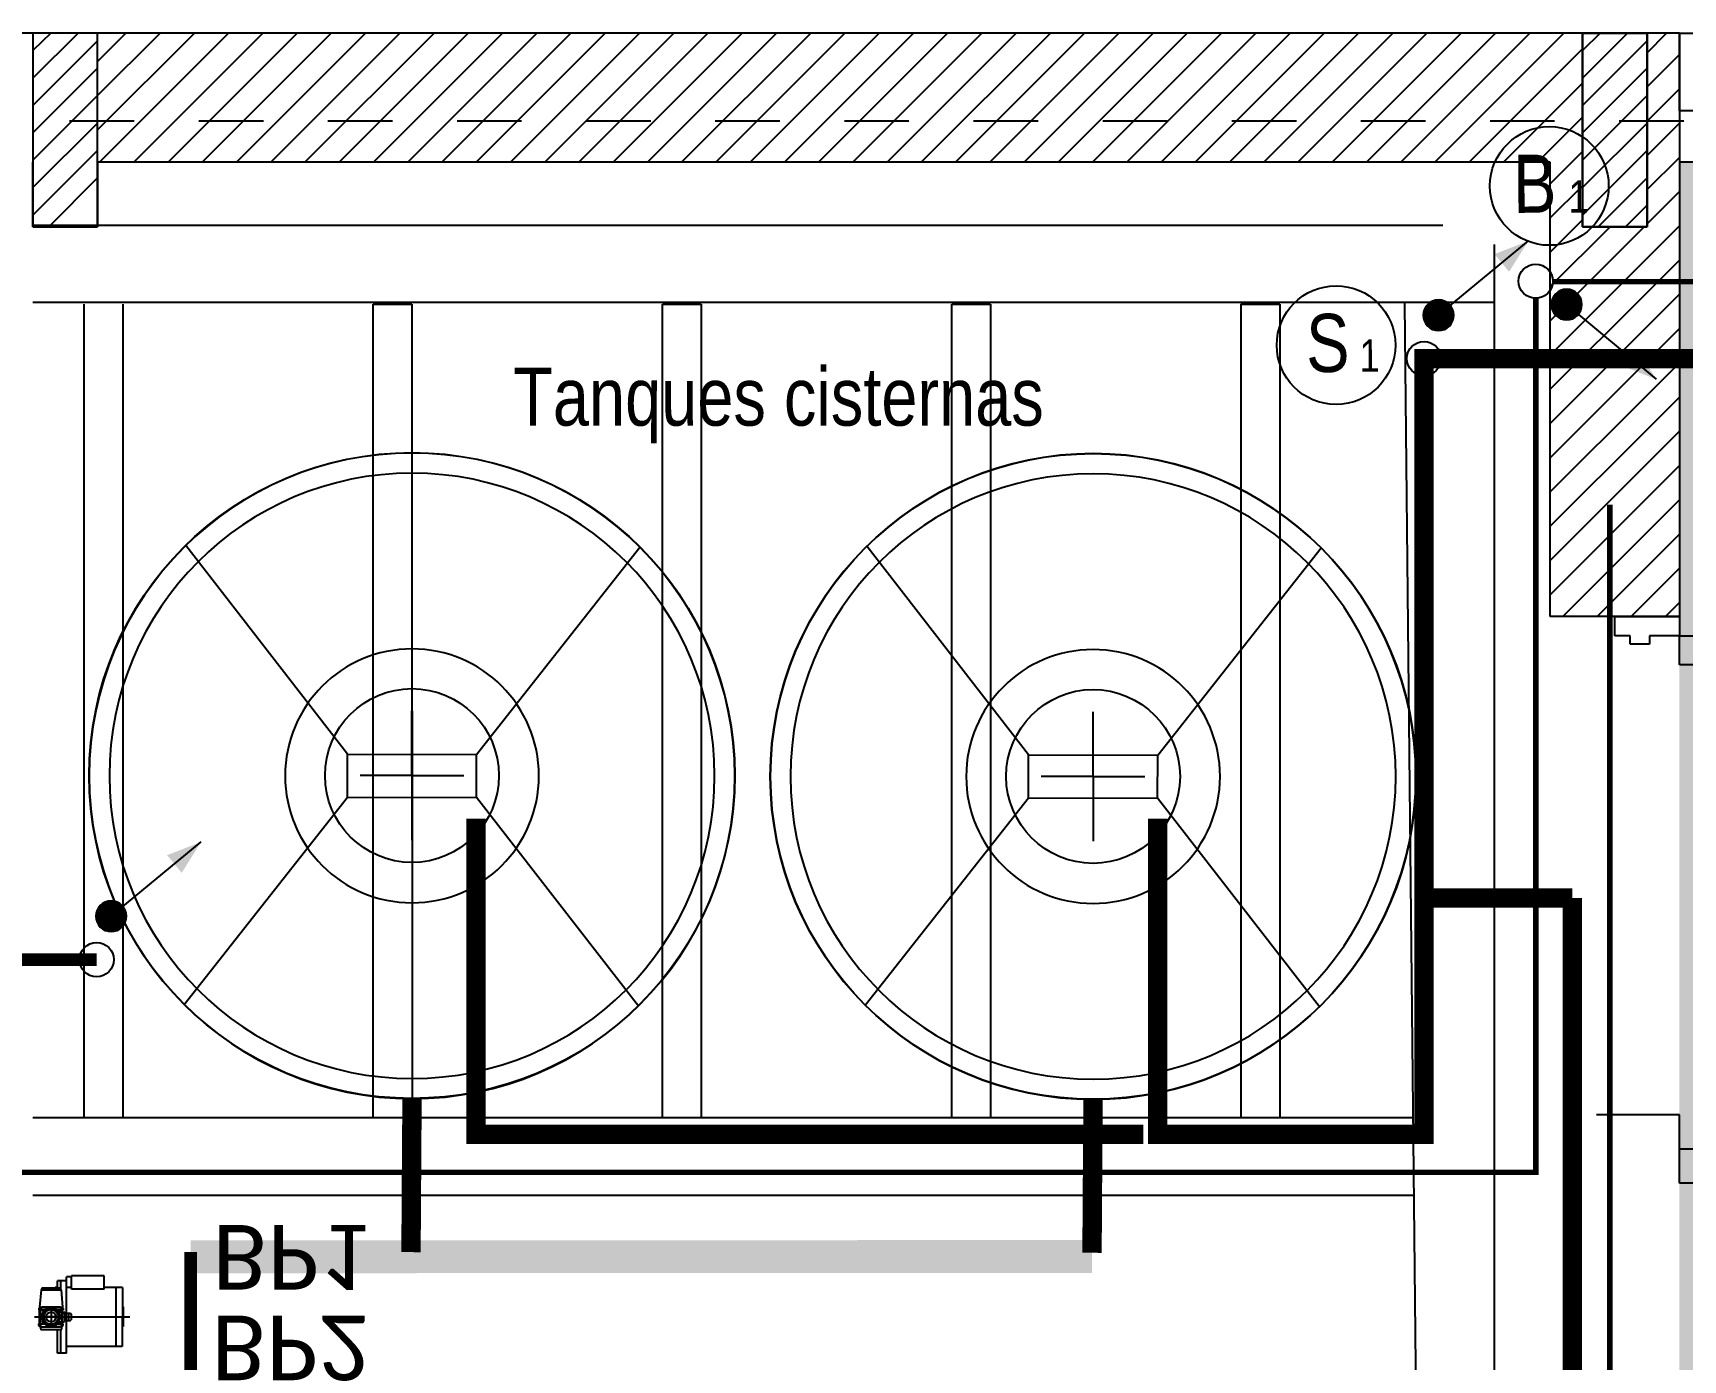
# Model space of a CAD drawing. Header units: metres. Extents: x -22 to 82, y -7 to 32.
# Drawn here: x 11.256 to 13.811, y 7.645 to 9.7 of the extents above; entities that cross this region are included whole.
import ezdxf

# ---------------------------------------------------------------- set-up
doc = ezdxf.new("R2010")
doc.units = ezdxf.units.M
doc.header["$LTSCALE"] = 2
doc.header["$MEASUREMENT"] = 0
for name, pattern in [('BORDER', [44.45, 12.7, -6.35, 12.7, -6.35, 0, -6.35]), ('DASHDOT', [25.4, 12.7, -6.35, 0, -6.35]), ('HIDDEN', [0.375, 0.25, -0.125])]:
    doc.linetypes.add(name, pattern=pattern)
doc.layers.get('0').update_dxf_attribs({"color": 252, "linetype": 'CONTINUOUS'})
for name, color, linetype in [('3SA_TEXTO_1-200', 1, 'CONTINUOUS'), ('AGUA_CALIENTE', 240, 'CONTINUOUS'), ('AGUA_FRIA', 170, 'HIDDEN'), ('AGUA_TEXTO', 2, 'CONTINUOUS'), ('AGUA_TEXTO @ 1 VP1', 2, 'CONTINUOUS'), ('AGUA_TEXTO @ 1 VP2', 2, 'CONTINUOUS'), ('AGUA_TEXTO @ 1 VP3', 2, 'CONTINUOUS'), ('AGUA_TEXTO @ 1 VP4', 2, 'CONTINUOUS'), ('AGUA_TEXTO @ 1 VP5', 2, 'CONTINUOUS'), ('AGUA_TEXTO @ 1 VPModel', 2, 'CONTINUOUS'), ('PDF2_-FADE-IS-AFMONT', 160, 'CONTINUOUS'), ('ZHATCH_VEREDA', 254, 'CONTINUOUS'), ('ZLINEA_DE_EJES', 6, 'BORDER'), ('ZSILUETAEDIFICIO', 253, 'CONTINUOUS')]:
    doc.layers.add(name, color=color, linetype=linetype)
doc.styles.add('SANSS___', font='sanss___.ttf')
doc.styles.add('TCH-1-50-CA', font='calibri.ttf', dxfattribs={"height": 0.1})

# ---------------------------------------------------------------- blocks, each defined once
blk = doc.blocks.new('TR1')
at = {"color": 170, "linetype": 'Continuous'}
for p, q in [((-0.12, 0), (-0.4222, 0.3863)), ((0.12, 0), (0.4222, 0.3863)), ((0.12, 0), (-0.12, 0)), ((-0.12, -0.08), (-0.12, 0)), ((0.12, -0.08), (0.12, 0)), ((-0.4222, -0.4663), (-0.12, -0.08)), ((0.12, -0.08), (-0.12, -0.08)), ((0.4222, -0.4663), (0.12, -0.08))]:
    blk.add_line(p, q, dxfattribs=at)
for radius in [0.6, 0.5625, 0.2359]:
    blk.add_circle((0, -0.04), radius, dxfattribs=at)
blk = doc.blocks.new('SEPLN506')
at = {"layer": 'AGUA_CALIENTE'}
blk.add_line((-0.3229, -0.2846), (0.1108, 0.0991), dxfattribs=at)
at = {"layer": 'AGUA_CALIENTE', "const_width": 0.0761}
blk.add_lwpolyline([(-0.3609, -0.2846, 1), (-0.2849, -0.2846, 1)], format="xyb", close=True, dxfattribs=at)
at = {"layer": 'AGUA_CALIENTE'}
blk.add_circle((-0.3229, -0.2846), 0.0761, dxfattribs=at)
blk.add_solid([(-0.0552, 0.028), (0.02, -0.057), (0.1108, 0.0991)], dxfattribs=at)
blk = doc.blocks.new('*U55')
at = {"layer": 'AGUA_TEXTO @ 1 VP1', "extrusion": (0, 0, -1), "insert": (11.5332, 7.7538, 0), "char_height": 0.1, "width": 2.110684, "attachment_point": 1, "text_direction": (1, 0, 0), "style": 'TCH-1-50-CA'}
blk.add_mtext('BP1', dxfattribs=at)
at = {"layer": 'AGUA_TEXTO @ 1 VP2', "extrusion": (0, 0, -1), "insert": (11.5332, 7.7538, 0), "char_height": 0.1, "width": 2.110684, "attachment_point": 1, "text_direction": (1, 0, 0), "style": 'TCH-1-50-CA'}
blk.add_mtext('BP1', dxfattribs=at)
at = {"layer": 'AGUA_TEXTO @ 1 VP3', "extrusion": (0, 0, -1), "insert": (11.5332, 7.7538, 0), "char_height": 0.1, "width": 2.110684, "attachment_point": 1, "text_direction": (1, 0, 0), "style": 'TCH-1-50-CA'}
blk.add_mtext('BP1', dxfattribs=at)
at = {"layer": 'AGUA_TEXTO @ 1 VP4', "extrusion": (0, 0, -1), "insert": (11.5332, 7.7538, 0), "char_height": 0.1, "width": 2.110684, "attachment_point": 1, "text_direction": (1, 0, 0), "style": 'TCH-1-50-CA'}
blk.add_mtext('BP1', dxfattribs=at)
at = {"layer": 'AGUA_TEXTO @ 1 VP5', "extrusion": (0, 0, -1), "insert": (11.5332, 7.7538, 0), "char_height": 0.1, "width": 2.110684, "attachment_point": 1, "text_direction": (1, 0, 0), "style": 'TCH-1-50-CA'}
blk.add_mtext('BP1', dxfattribs=at)
at = {"layer": 'AGUA_TEXTO @ 1 VPModel', "extrusion": (0, 0, -1), "insert": (11.5332, 7.7538, 0), "char_height": 0.1, "width": 2.110684, "attachment_point": 1, "text_direction": (1, 0, 0), "style": 'TCH-1-50-CA'}
blk.add_mtext('BP1', dxfattribs=at)
blk = doc.blocks.new('*U56')
at = {"layer": 'AGUA_TEXTO @ 1 VP1', "extrusion": (0, 0, -1), "insert": (11.5315, 7.6135, 0), "char_height": 0.1, "width": 2.110684, "attachment_point": 1, "text_direction": (1, 0, 0), "style": 'TCH-1-50-CA'}
blk.add_mtext('BP2', dxfattribs=at)
at = {"layer": 'AGUA_TEXTO @ 1 VP2', "extrusion": (0, 0, -1), "insert": (11.5315, 7.6135, 0), "char_height": 0.1, "width": 2.110684, "attachment_point": 1, "text_direction": (1, 0, 0), "style": 'TCH-1-50-CA'}
blk.add_mtext('BP2', dxfattribs=at)
at = {"layer": 'AGUA_TEXTO @ 1 VP3', "extrusion": (0, 0, -1), "insert": (11.5315, 7.6135, 0), "char_height": 0.1, "width": 2.110684, "attachment_point": 1, "text_direction": (1, 0, 0), "style": 'TCH-1-50-CA'}
blk.add_mtext('BP2', dxfattribs=at)
at = {"layer": 'AGUA_TEXTO @ 1 VP4', "extrusion": (0, 0, -1), "insert": (11.5315, 7.6135, 0), "char_height": 0.1, "width": 2.110684, "attachment_point": 1, "text_direction": (1, 0, 0), "style": 'TCH-1-50-CA'}
blk.add_mtext('BP2', dxfattribs=at)
at = {"layer": 'AGUA_TEXTO @ 1 VP5', "extrusion": (0, 0, -1), "insert": (11.5315, 7.6135, 0), "char_height": 0.1, "width": 2.110684, "attachment_point": 1, "text_direction": (1, 0, 0), "style": 'TCH-1-50-CA'}
blk.add_mtext('BP2', dxfattribs=at)
at = {"layer": 'AGUA_TEXTO @ 1 VPModel', "extrusion": (0, 0, -1), "insert": (11.5315, 7.6135, 0), "char_height": 0.1, "width": 2.110684, "attachment_point": 1, "text_direction": (1, 0, 0), "style": 'TCH-1-50-CA'}
blk.add_mtext('BP2', dxfattribs=at)

msp = doc.modelspace()

# ---------------------------------------------------------------- hatches: boundary and pattern name
at = {"layer": 'PDF2_-FADE-IS-AFMONT'}
msp.add_hatch(color=256, dxfattribs=at).paths.add_polyline_path([(11.4999, 7.8302), (11.4999, 7.7792), (12.8959, 7.7798), (12.8959, 7.8308), (12.1517, 7.8301)])
at = {"layer": 'ZHATCH_VEREDA'}
h = msp.add_hatch(color=256, dxfattribs=at)
h.dxf.hatch_style = 1
h.paths.add_polyline_path([(20.8054, 9.5), (13.8056, 9.5), (13.8056, -1.5), (20.8054, -1.5), (20.8054, 5.8), (21.5056, 5.8), (21.5056, 6.85), (20.8056, 6.85)])

# ---------------------------------------------------------------- linework, layer by layer
at = {"layer": 'AGUA_FRIA', "ltscale": 0.5, "const_width": 0.03}
for points in [[(15.8038, 9.1958), (13.4101, 9.1958), (13.4101, 7.9942), (12.9975, 7.9942), (12.9975, 8.4833)], [(12.9752, 7.9942), (11.9417, 7.9942), (11.9417, 8.4833)]]:
    msp.add_lwpolyline(points, dxfattribs=at)
at = {"layer": 'AGUA_FRIA', "ltscale": 0.5, "const_width": 0.03, "elevation": 0}
for points in [[(13.6398, 8.3602), (13.4101, 8.3602)], [(13.6398, 7.1657), (13.6398, 8.3602)]]:
    msp.add_lwpolyline(points, dxfattribs=at)
at = {"layer": 'AGUA_FRIA', "linetype": 'Continuous', "const_width": 0.02}
msp.add_lwpolyline([(11.1769, 8.2649), (11.3541, 8.2649)], dxfattribs=at)
at = {"layer": 'AGUA_FRIA', "const_width": 0.03}
for points in [[(11.8427, 8.0513), (11.8411, 7.8119)], [(12.8975, 8.0503), (12.8959, 7.8109)]]:
    msp.add_lwpolyline(points, dxfattribs=at)
at = {"layer": 'AGUA_FRIA', "linetype": 'Continuous', "const_width": 0.02, "elevation": 0}
msp.add_lwpolyline([(11.4996, 7.2601), (11.4999, 7.8119)], dxfattribs=at)
at = {"layer": 'AGUA_FRIA', "color": 160, "linetype": 'ByBlock'}
for centre in [(13.6042, 9.4631), (13.2739, 9.2166)]:
    msp.add_circle(centre, 0.0919, dxfattribs=at)
at = {"layer": 'AGUA_FRIA', "linetype": 'Continuous'}
for centre in [(13.5832, 9.3156, 0), (13.4101, 9.1958, 0), (11.3541, 8.2649, 0)]:
    msp.add_circle(centre, 0.0265, dxfattribs=at)
at = {"layer": 'PDF2_-FADE-IS-AFMONT', "const_width": 0.00849}
for points in [[(13.6097, 9.315), (14.5351, 9.315)], [(11.2345, 7.9356), (13.5832, 7.9356), (13.5832, 9.2891)], [(12.9896, 5.0834), (13.698, 5.0834), (13.698, 8.9693)]]:
    msp.add_lwpolyline(points, dxfattribs=at)
at = {"layer": 'ZLINEA_DE_EJES', "linetype": 'DASHDOT', "ltscale": 0.001}
msp.add_line((-20.6876, 9.5638, 0), (33.3816, 9.5638, 0), dxfattribs=at)
at = {"layer": 'ZSILUETAEDIFICIO'}
for p, q in [((13.8056, 9.6998), (6.4556, 9.7, 0)), ((11.3556, 9.7), (11.2556, 9.7)), ((11.2556, 9.7), (11.2556, 9.4)), ((11.3556, 9.7), (11.2556, 9.7)), ((11.2556, 9.7), (11.2556, 9.4)), ((11.3556, 9.4), (11.3556, 9.7)), ((11.3556, 9.4), (11.3556, 9.7)), ((13.6556, 9.7), (13.7556, 9.7)), ((13.6556, 9.4), (13.6556, 9.7)), ((13.7556, 9.7), (13.6556, 9.7)), ((13.6556, 9.7), (13.6556, 9.4)), ((13.7556, 9.7), (13.7556, 9.4)), ((13.7556, 9.4), (13.7556, 9.7)), ((13.8057, 9.6998), (13.8058, 8.7965)), ((11.2556, 9.4), (11.2556, 9.5)), ((13.6056, 9.5), (11.3556, 9.5)), ((11.3556, 9.5), (11.3556, 9.4)), ((13.6056, 8.7965), (13.6056, 9.5)), ((11.2556, 9.4), (11.3556, 9.4)), ((11.3556, 9.4), (11.2556, 9.4)), ((11.2556, 9.4), (11.3556, 9.4)), ((13.7556, 9.4), (13.6556, 9.4)), ((13.6556, 9.4), (13.7556, 9.4)), ((11.7826, 9.28, 0), (11.8426, 9.28, 0)), ((13.1266, 9.28, 0), (13.1866, 9.28, 0)), ((13.8058, 8.7965), (13.6056, 8.7965)), ((11.8426, 8.55, 0), (11.8426, 8.65, 0)), ((12.8976, 8.5486, 0), (12.8976, 8.6486, 0)), ((11.8426, 8.55, 0), (11.7624, 8.55, 0)), ((11.8426, 8.55, 0), (11.9229, 8.55, 0)), ((11.8426, 8.55, 0), (11.8426, 8.45, 0)), ((12.8976, 8.5486, 0), (12.8174, 8.5486, 0)), ((12.8976, 8.5486, 0), (12.9778, 8.5486, 0)), ((12.8976, 8.5486, 0), (12.8976, 8.4486, 0)), ((11.8427, 8.02, 0), (11.7827, 8.02, 0)), ((13.8057, 8.0245, 0), (13.6775, 8.0245, 0)), ((13.8057, 7.9185, 0), (13.8057, 8.0245, 0)), ((13.9507, 7.9185, 0), (13.8057, 7.9185, 0)), ((11.3074, 7.6556, 0), (11.3075, 7.7737, 0)), ((11.3152, 7.7737, 0), (11.3075, 7.7737, 0)), ((11.3151, 7.7548, 0), (11.3152, 7.7752, 0)), ((11.3661, 7.7751, 0), (11.3152, 7.7752, 0)), ((11.366, 7.7548, 0), (11.3661, 7.7751, 0)), ((11.2683, 7.7536, 0), (11.2659, 7.7269, 0)), ((11.2683, 7.7536, 0), (11.2993, 7.7536, 0)), ((11.2713, 7.7564, 0), (11.2962, 7.7564, 0)), ((11.29, 7.7568, 0), (11.29, 7.7565, 0)), ((11.2911, 7.7573, 0), (11.291, 7.7573, 0)), ((11.291, 7.7573, 0), (11.2911, 7.7573, 0)), ((11.2913, 7.7573, 0), (11.2913, 7.7573, 0)), ((11.2915, 7.7573, 0), (11.2915, 7.7573, 0)), ((11.2917, 7.7573, 0), (11.2917, 7.7573, 0)), ((11.2917, 7.7573, 0), (11.2917, 7.7573, 0)), ((11.2928, 7.7568, 0), (11.2928, 7.7565, 0)), ((11.3075, 7.7676, 0), (11.2938, 7.7676, 0)), ((11.2938, 7.7564, 0), (11.2938, 7.7676, 0)), ((11.2989, 7.7549, 0), (11.2989, 7.7676, 0)), ((11.2993, 7.7536, 0), (11.3015, 7.7269, 0)), ((11.3152, 7.7574, 0), (11.3075, 7.7574, 0)), ((11.366, 7.7548, 0), (11.3151, 7.7548, 0)), ((11.394, 7.7573, 0), (11.366, 7.7573, 0)), ((11.3838, 7.7573, 0), (11.3837, 7.6657, 0)), ((11.394, 7.7573, 0), (11.3939, 7.6657, 0)), ((11.2649, 7.7249, 0), (11.2649, 7.7223, 0)), ((11.2649, 7.7249, 0), (11.2664, 7.7249, 0)), ((11.2671, 7.7223, 0), (11.2649, 7.7223, 0)), ((11.2659, 7.7269, 0), (11.2669, 7.7269, 0)), ((11.2669, 7.7269, 0), (11.2659, 7.7269, 0)), ((11.2659, 7.7269, 0), (11.2659, 7.7249, 0)), ((11.2659, 7.701, 0), (11.2659, 7.7223, 0)), ((11.2664, 7.7264, 0), (11.2664, 7.7231, 0)), ((11.2744, 7.7231, 0), (11.2664, 7.7231, 0)), ((11.2669, 7.7269, 0), (11.2695, 7.7269, 0)), ((11.2671, 7.701, 0), (11.2671, 7.7223, 0)), ((11.2671, 7.7223, 0), (11.2735, 7.7223, 0)), ((11.2778, 7.7269, 0), (11.2695, 7.7269, 0)), ((11.2778, 7.7269, 0), (11.2897, 7.7269, 0)), ((11.2897, 7.7269, 0), (11.2778, 7.7269, 0)), ((11.2891, 7.7253, 0), (11.2783, 7.7253, 0)), ((11.2795, 7.7254, 0), (11.2795, 7.7264, 0)), ((11.2837, 7.7265, 0), (11.2837, 7.6967, 0)), ((11.2879, 7.7264, 0), (11.2879, 7.7254, 0)), ((11.298, 7.7269, 0), (11.2897, 7.7269, 0)), ((11.301, 7.7231, 0), (11.293, 7.7231, 0)), ((11.2939, 7.7223, 0), (11.3004, 7.7223, 0)), ((11.2945, 7.7192, 0), (11.3038, 7.7192, 0)), ((11.298, 7.7269, 0), (11.3005, 7.7269, 0)), ((11.3003, 7.7009, 0), (11.3004, 7.7223, 0)), ((11.3025, 7.7223, 0), (11.3004, 7.7223, 0)), ((11.3005, 7.7269, 0), (11.3015, 7.7269, 0)), ((11.3015, 7.7269, 0), (11.3005, 7.7269, 0)), ((11.301, 7.7231, 0), (11.301, 7.7264, 0)), ((11.301, 7.7248, 0), (11.3025, 7.7248, 0)), ((11.3015, 7.7269, 0), (11.3015, 7.7248, 0)), ((11.3015, 7.7009, 0), (11.3015, 7.7223, 0)), ((11.3025, 7.7248, 0), (11.3025, 7.7223, 0)), ((11.3043, 7.7187, 0), (11.3043, 7.7045, 0)), ((11.3955, 7.7271, 0), (11.394, 7.7271, 0)), ((11.3955, 7.7271, 0), (11.3955, 7.6966, 0)), ((11.2582, 7.7117, 0), (11.4057, 7.7115, 0)), ((11.2649, 7.701, 0), (11.2671, 7.701, 0)), ((11.2649, 7.6984, 0), (11.2649, 7.701, 0)), ((11.2664, 7.6984, 0), (11.2649, 7.6984, 0)), ((11.2992, 7.7116, 0), (11.2653, 7.7117, 0)), ((11.2659, 7.6964, 0), (11.2659, 7.6984, 0)), ((11.2669, 7.6964, 0), (11.2659, 7.6964, 0)), ((11.2664, 7.7002, 0), (11.2694, 7.7002, 0)), ((11.2664, 7.7002, 0), (11.2664, 7.6969, 0)), ((11.2694, 7.6964, 0), (11.2669, 7.6964, 0)), ((11.2735, 7.701, 0), (11.2671, 7.701, 0)), ((11.2674, 7.6964, 0), (11.2674, 7.6931, 0)), ((11.2744, 7.7002, 0), (11.2694, 7.7002, 0)), ((11.2694, 7.6964, 0), (11.2979, 7.6964, 0)), ((11.2699, 7.717, 0), (11.2699, 7.7062, 0)), ((11.2783, 7.6979, 0), (11.289, 7.6979, 0)), ((11.293, 7.7002, 0), (11.301, 7.7002, 0)), ((11.3003, 7.7009, 0), (11.2939, 7.7009, 0)), ((11.2945, 7.704, 0), (11.3038, 7.7039, 0)), ((11.3005, 7.6964, 0), (11.2979, 7.6964, 0)), ((11.3, 7.6964, 0), (11.3, 7.693, 0)), ((11.3003, 7.7009, 0), (11.3025, 7.7009, 0)), ((11.3015, 7.6963, 0), (11.3005, 7.6964, 0)), ((11.301, 7.6969, 0), (11.301, 7.7002, 0)), ((11.3025, 7.6984, 0), (11.301, 7.6984, 0)), ((11.3015, 7.7172, 0), (11.3081, 7.7172, 0)), ((11.3015, 7.6963, 0), (11.3015, 7.6984, 0)), ((11.3025, 7.6984, 0), (11.3025, 7.7009, 0)), ((11.3043, 7.7172, 0), (11.3137, 7.7172, 0)), ((11.3043, 7.706, 0), (11.3136, 7.706, 0)), ((11.3104, 7.7167, 0), (11.3104, 7.7065, 0)), ((11.3136, 7.706, 0), (11.3149, 7.7072, 0)), ((11.3137, 7.7172, 0), (11.3149, 7.7159, 0)), ((11.3149, 7.7159, 0), (11.3149, 7.7072, 0)), ((11.3955, 7.6966, 0), (11.3939, 7.6966, 0)), ((11.2987, 7.6918, 0), (11.2687, 7.6918, 0)), ((11.2937, 7.6557, 0), (11.2937, 7.6918, 0)), ((11.2987, 7.6557, 0), (11.2988, 7.6918, 0)), ((11.3074, 7.6556, 0), (11.2937, 7.6557, 0)), ((11.3939, 7.6657, 0), (11.3074, 7.6658, 0))]:
    msp.add_line(p, q, dxfattribs=at)
at = {"layer": 'ZSILUETAEDIFICIO', "linetype": 'Continuous'}
for p, q in [((11.3254, 9.7), (11.2556, 9.6302)), ((11.283, 9.7), (11.2556, 9.6727)), ((11.3556, 9.6878), (11.2556, 9.5878)), ((11.3556, 9.656), (11.3995, 9.6999)), ((11.3556, 9.603), (11.4525, 9.6999)), ((11.3556, 9.5499), (11.5056, 9.6999)), ((11.3587, 9.5), (11.5586, 9.6999)), ((11.4118, 9.5), (11.6116, 9.6999)), ((11.4648, 9.5), (11.6647, 9.6999)), ((11.5178, 9.5), (11.7177, 9.6999)), ((11.5709, 9.5), (11.7707, 9.6999)), ((11.6239, 9.5), (11.8238, 9.6999)), ((11.6769, 9.5), (11.8768, 9.6999)), ((11.73, 9.5), (11.9298, 9.6999)), ((11.783, 9.5), (11.9829, 9.6999)), ((11.836, 9.5), (12.0359, 9.6999)), ((11.8891, 9.5), (12.0889, 9.6999)), ((11.9421, 9.5), (12.142, 9.6999)), ((11.9951, 9.5), (12.195, 9.6999)), ((12.0482, 9.5), (12.248, 9.6999)), ((12.1012, 9.5), (12.3011, 9.6999)), ((12.1542, 9.5), (12.3541, 9.6999)), ((12.2073, 9.5), (12.4071, 9.6999)), ((12.2603, 9.5), (12.4602, 9.6999)), ((12.3133, 9.5), (12.5132, 9.6999)), ((12.3664, 9.5), (12.5662, 9.6999)), ((12.4194, 9.5), (12.6192, 9.6999)), ((12.4724, 9.5), (12.6723, 9.6999)), ((12.5255, 9.5), (12.7253, 9.6999)), ((12.5785, 9.5), (12.7783, 9.6999)), ((12.6315, 9.5), (12.8314, 9.6999)), ((12.6846, 9.5), (12.8844, 9.6999)), ((12.7376, 9.5), (12.9374, 9.6999)), ((12.7906, 9.5), (12.9905, 9.6998)), ((12.8437, 9.5), (13.0435, 9.6998)), ((12.8967, 9.5), (13.0965, 9.6998)), ((12.9497, 9.5), (13.1496, 9.6998)), ((13.0028, 9.5), (13.2026, 9.6998)), ((13.0558, 9.5), (13.2556, 9.6998)), ((13.1088, 9.5), (13.3087, 9.6998)), ((13.1619, 9.5), (13.3617, 9.6998)), ((13.2149, 9.5), (13.4147, 9.6998)), ((13.2679, 9.5), (13.4678, 9.6998)), ((13.321, 9.5), (13.5208, 9.6998)), ((13.374, 9.5), (13.5738, 9.6998)), ((13.427, 9.5), (13.6269, 9.6998)), ((13.7254, 9.7), (13.6556, 9.6302)), ((13.683, 9.7), (13.6556, 9.6727)), ((13.7556, 9.6878), (13.6556, 9.5878)), ((13.7556, 9.6695), (13.7859, 9.6998)), ((13.8056, 9.7, 0), (13.8564, 9.7, 0)), ((13.8056, 9.5793, 0), (13.8056, 9.7, 0)), ((13.48, 9.5), (13.6556, 9.6756)), ((13.7556, 9.6165), (13.8056, 9.6665)), ((11.3556, 9.6454), (11.2556, 9.5454)), ((13.7556, 9.6454), (13.6556, 9.5454)), ((13.5331, 9.5), (13.6556, 9.6225)), ((13.7556, 9.5635), (13.8056, 9.6135)), ((11.3556, 9.603), (11.2556, 9.503)), ((13.7556, 9.603), (13.6556, 9.503)), ((11.3556, 9.5605), (11.2556, 9.4605)), ((13.5861, 9.5), (13.6556, 9.5695)), ((13.7556, 9.5605), (13.6556, 9.4605)), ((13.7556, 9.5104), (13.8057, 9.5605)), ((13.8564, 9.5793, 0), (13.8056, 9.5793, 0)), ((11.3556, 9.5181), (11.2556, 9.4181)), ((13.6056, 9.4665), (13.6556, 9.5165)), ((13.7556, 9.5181), (13.6556, 9.4181)), ((13.7556, 9.4574), (13.8057, 9.5074)), ((16.0556, 9.5, 0), (13.8056, 9.5, 0)), ((11.3556, 9.4757), (11.2799, 9.4)), ((13.6056, 9.4135), (13.6556, 9.4635)), ((13.7556, 9.4757), (13.6799, 9.4)), ((13.7556, 9.4333), (13.7224, 9.4)), ((13.7556, 9.4044), (13.8057, 9.4544)), ((13.6056, 9.3604), (13.6556, 9.4104)), ((13.6056, 9.3074), (13.6982, 9.4)), ((13.6056, 9.2544), (13.7513, 9.4)), ((13.7556, 9.3513), (13.8057, 9.4014)), ((13.6056, 9.2013), (13.7556, 9.3513)), ((13.7556, 9.2983), (13.8057, 9.3483)), ((13.6056, 9.1483), (13.7556, 9.2983)), ((13.7556, 9.2453), (13.8057, 9.2953)), ((13.6056, 9.0953), (13.7556, 9.2453)), ((13.7556, 9.1922), (13.8057, 9.2423)), ((13.6056, 9.0422), (13.7556, 9.1922)), ((13.7556, 9.1392), (13.8057, 9.1892)), ((13.6056, 8.9892), (13.7556, 9.1392)), ((13.7556, 9.0862), (13.8057, 9.1362)), ((13.6056, 8.9362), (13.7556, 9.0862)), ((13.7556, 9.0331), (13.8057, 9.0832)), ((13.6056, 8.8831), (13.7556, 9.0331)), ((13.7556, 8.9801), (13.8057, 9.0301)), ((13.6056, 8.8301), (13.7556, 8.9801)), ((13.7556, 8.9271), (13.8057, 8.9771)), ((13.6251, 8.7965), (13.7556, 8.9271)), ((13.7556, 8.874), (13.8057, 8.9241)), ((13.6781, 8.7965), (13.7556, 8.874)), ((13.7556, 8.821), (13.8057, 8.871)), ((13.7312, 8.7965), (13.7556, 8.821)), ((13.7842, 8.7965), (13.8057, 8.818)), ((13.7058, 8.7965, 0), (13.8057, 8.7965, 0)), ((13.7058, 8.7666, 0), (13.7058, 8.7965, 0)), ((13.8057, 8.7965, 0), (13.8057, 8.7666, 0)), ((13.7293, 8.7666, 0), (13.7058, 8.7666, 0)), ((13.7293, 8.7536, 0), (13.7293, 8.7666, 0)), ((13.8057, 8.7666, 0), (13.7593, 8.7666, 0)), ((13.7593, 8.7666, 0), (13.7593, 8.7536, 0)), ((13.8057, 8.7213, 0), (13.8057, 8.7666, 0)), ((13.8057, 8.7666, 0), (14.6007, 8.7666, 0)), ((13.7593, 8.7536, 0), (13.7293, 8.7536, 0)), ((14.6007, 8.7213, 0), (13.8057, 8.7213, 0))]:
    msp.add_line(p, q, dxfattribs=at)
at = {"layer": 'ZSILUETAEDIFICIO', "ltscale": 0.5}
for p, q in [((11.2556, 9.4025, 0), (13.4393, 9.4025, 0)), ((13.5193, 7.0702, 0), (13.5193, 9.3726, 0)), ((13.5193, 9.2825, 0), (11.2556, 9.2825, 0)), ((11.3347, 8.02, 0), (11.3347, 9.28, 0)), ((11.3947, 9.28, 0), (11.3947, 8.02, 0)), ((11.7827, 8.02, 0), (11.7826, 9.28, 0)), ((11.8426, 9.28, 0), (11.8427, 8.02, 0)), ((12.2307, 8.02, 0), (12.2307, 9.28, 0)), ((12.2307, 9.28, 0), (12.2907, 9.28, 0)), ((12.2907, 9.28, 0), (12.2907, 8.02, 0)), ((12.6787, 8.02, 0), (12.6787, 9.28, 0)), ((12.6787, 9.28, 0), (12.7387, 9.28, 0)), ((12.7387, 9.28, 0), (12.7387, 8.02, 0)), ((13.1267, 8.02, 0), (13.1267, 9.28, 0)), ((13.1866, 9.28, 0), (13.1867, 8.02, 0)), ((13.4031, 7.0702, 0), (13.3802, 9.2811, 0)), ((13.3933, 8.02, 0), (11.2556, 8.02, 0)), ((11.2556, 7.9, 0), (13.3945, 7.9, 0))]:
    msp.add_line(p, q, dxfattribs=at)
at = {"layer": 'ZSILUETAEDIFICIO', "ltscale": 0.05}
for centre in [(11.8426, 8.55, 0), (12.8976, 8.5486, 0)]:
    msp.add_circle(centre, 0.5, dxfattribs=at)
at = {"layer": 'ZSILUETAEDIFICIO'}
for centre, radius in [((11.8426, 8.55, 0), 0.1346), ((12.8976, 8.5486, 0), 0.1346), ((11.2837, 7.7116, 0), 0.0132), ((11.2837, 7.7116, 0), 0.0114), ((11.2837, 7.7116, 0), 0.00763)]:
    msp.add_circle(centre, radius, dxfattribs=at)
at = {"layer": 'ZSILUETAEDIFICIO', "ltscale": 3}
for centre, start, end in [((13.8056, 8.7666, 0), 270.0019, 359.9955), ((13.8056, 7.1764, 0), 0.0045, 89.9981)]:
    msp.add_arc(centre, 0.7951, start, end, dxfattribs=at)
at = {"layer": 'ZSILUETAEDIFICIO'}
for centre, radius, start, end in [((11.2713, 7.7534, 0), 0.00305, 89.9293, 175.0021), ((11.2903, 7.7568, 0), 0.000305, 118.2331, 174.9293), ((11.2903, 7.7564, 0), 0.000305, 174.9293, 189.5233), ((11.2914, 7.7548, 0), 0.00254, 104.2042, 118.2331), ((11.2914, 7.7548, 0), 0.00254, 61.6254, 75.6543), ((11.2925, 7.7568, 0), 0.000305, 4.9293, 61.6254), ((11.2925, 7.7564, 0), 0.000305, 350.3352, 4.9293), ((11.2962, 7.7533, 0), 0.00305, 4.8564, 89.9293), ((11.2669, 7.7264, 0), 0.000509, 89.9293, 179.9293), ((11.2683, 7.727, 0), 0.000814, 179.9293, 183.5126), ((11.2837, 7.7116, 0), 0.0148, 111.3326, 158.5259), ((11.2837, 7.7116, 0), 0.0148, 31.0766, 68.5259), ((11.2992, 7.7269, 0), 0.000814, 356.3459, 359.9293), ((11.3005, 7.7264, 0), 0.000509, 359.9293, 89.9293), ((11.3038, 7.7187, 0), 0.000509, 359.9293, 89.9293), ((11.2669, 7.6969, 0), 0.000509, 179.9293, 269.9293), ((11.2687, 7.6931, 0), 0.00127, 179.9293, 269.9293), ((11.2837, 7.7116, 0), 0.0148, 201.3326, 248.5259), ((11.2837, 7.7116, 0), 0.0148, 291.3326, 328.7819), ((11.2987, 7.693, 0), 0.00127, 269.9293, 359.9293), ((11.3005, 7.6969, 0), 0.000509, 269.9293, 359.9293), ((11.3038, 7.7045, 0), 0.000509, 269.9293, 359.9293), ((11.3099, 7.7167, 0), 0.000509, 359.9293, 89.9293), ((11.3099, 7.7065, 0), 0.000509, 269.9293, 359.9293)]:
    msp.add_arc(centre, radius, start, end, dxfattribs=at)
for centre, major_axis, ratio, start_param, end_param in [((11.2913, 7.7548, 0), (0, -0.00254), 0.737454, 3.260703, 3.445329), ((11.2919, 7.7553, 0), (0.0017, -0.00169), 0.541986, 2.563028, 2.719883), ((11.2914, 7.7549, 0), (0.00155, -0.00201), 0.968653, 2.629657, 2.744377), ((11.2915, 7.7548, 0), (0, -0.00254), 0.737454, 3.260703, 3.445329), ((11.2914, 7.7549, 0), (0.00204, -0.0015), 0.982158, 2.340595, 2.343367), ((11.2916, 7.7549, 0), (0.00038, -0.0025), 0.110891, 2.822062, 2.993877), ((11.2916, 7.7549, 0), (0.00039, -0.0025), 0.196576, 2.865491, 2.980211), ((11.2911, 7.7549, 0), (-0.0004, -0.0025), 0.196576, 3.302975, 3.47479), ((11.2913, 7.7548, 0), (0, -0.00254), 0.737454, 2.892175, 3.022482), ((11.2912, 7.7548, 0), (0, -0.00254), 0.675397, 2.837856, 3.022482), ((11.2913, 7.7549, 0), (-0.00155, -0.002), 0.968653, 3.481712, 3.653528), ((11.2914, 7.7549, 0), (-0.00205, -0.00149), 0.982158, 3.770775, 3.942591), ((11.2915, 7.7548, 0), (0, -0.00254), 0.675397, 2.837856, 3.022482), ((11.2909, 7.7553, 0), (-0.00178, -0.00161), 0.591785, 3.640607, 3.797462)]:
    msp.add_ellipse(centre, major_axis=major_axis, ratio=ratio, start_param=start_param, end_param=end_param, dxfattribs=at)
for points, knots in [([(11.2778, 7.7269, 0), (11.278, 7.7269, 0), (11.2783, 7.7269, 0), (11.2786, 7.7268, 0), (11.2787, 7.7268, 0), (11.279, 7.7267, 0), (11.2791, 7.7267, 0), (11.2792, 7.7266, 0), (11.2793, 7.7266, 0), (11.2794, 7.7266, 0), (11.2794, 7.7265, 0), (11.2795, 7.7265, 0), (11.2795, 7.7265, 0), (11.2795, 7.7264, 0), (11.2795, 7.7264, 0), (11.2795, 7.7264, 0)], [-3.587021, -3.587021, -3.587021, -3.587021, -2.209803, -2.209803, -1.521194, -1.521194, -0.832586, -0.832586, -0.537648, -0.537648, -0.24271, -0.24271, -0.121355, -0.121355, 0, 0, 0, 0]), ([(11.2879, 7.7264, 0), (11.2879, 7.7264, 0), (11.288, 7.7264, 0), (11.288, 7.7264, 0), (11.288, 7.7264, 0), (11.288, 7.7265, 0), (11.288, 7.7265, 0), (11.2881, 7.7265, 0), (11.2881, 7.7266, 0), (11.2882, 7.7266, 0), (11.2882, 7.7266, 0), (11.2883, 7.7267, 0), (11.2884, 7.7267, 0), (11.2886, 7.7268, 0), (11.2887, 7.7268, 0), (11.2892, 7.7269, 0), (11.2894, 7.7269, 0), (11.2897, 7.7269, 0)], [0, 0, 0, 0, 0.07994, 0.07994, 0.15988, 0.15988, 0.319759, 0.319759, 0.557307, 0.557307, 0.794855, 0.794855, 1.269951, 1.269951, 2.220143, 2.220143, 3.716136, 3.716136, 3.716136, 3.716136])]:
    msp.add_open_spline(points, degree=3, knots=knots, dxfattribs=at)

# ---------------------------------------------------------------- block references
at = {"layer": '3SA_TEXTO_1-200', "color": 1, "xscale": -0.3118389415391041, "yscale": 0.3118389415391041, "zscale": 0.3118389415391041}
for p, rotation in [((13.5359, 9.3486, 0), 261.057489923094), ((13.7342, 9.1936), 181.6752170934643), ((11.48, 8.4178, 0), 261.057489923094)]:
    msp.add_blockref('SEPLN506', p, dxfattribs=dict(at, rotation=rotation))
at = {"layer": '3SA_TEXTO_1-200', "color": 252, "xscale": -0.833333773704333, "yscale": 0.8333337737043328, "zscale": 0.8333337737043328, "rotation": 359.797938011004}
for p in [(11.8428, 8.5829, 0), (12.8977, 8.5819, 0)]:
    msp.add_blockref('TR1', p, dxfattribs=at)
at = {"layer": 'AGUA_TEXTO'}
for name in ['*U55', '*U56']:
    msp.add_blockref(name, (0, 0), dxfattribs=at)

# ---------------------------------------------------------------- texts
at = {"layer": 'AGUA_TEXTO', "color": 2, "style": 'SANSS___', "width": 0.8}
for s, height, p in [('B', 0.09, (13.5483, 9.4214)), ('1', 0.05, (13.6343, 9.4218)), ('S', 0.09, (13.2278, 9.1748)), ('1', 0.05, (13.3105, 9.1753))]:
    msp.add_text(s, height=height, rotation=0.314, dxfattribs=at).set_placement(p)
msp.add_text('Tanques cisternas', height=0.09, dxfattribs=at).set_placement((11.9994, 9.0919))

doc.saveas('drawing.dxf')
